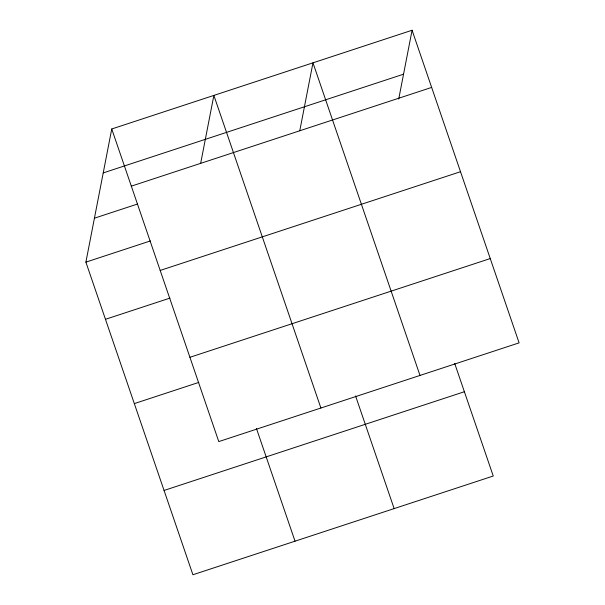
<?xml version="1.0" encoding="UTF-8"?>
<svg xmlns="http://www.w3.org/2000/svg" width="605" height="605" viewBox="0 0 605 605"><rect width="100%" height="100%" fill="white"/><g stroke="black" fill="none" stroke-linecap="round" stroke-linejoin="round"><path stroke-width="0.91" d="M454.673 363.371L493.249 476.022L192.919 574.75L85.895 262.139L111.751 128.978L412.081 30.25L519.105 342.861L218.783 441.589L111.751 128.978M200.671 163.32L213.868 95.408L320.9 408.02M299.777 130.74L312.974 62.829L419.999 375.44M398.718 99.054L412.081 30.25M103.221 172.917L403.543 74.196M131.33 186.143L431.652 87.415M94.425 218.193L137.418 204.059M85.895 262.139L150.38 240.934M160.189 270.435L460.511 171.714M105.467 319.304L169.952 298.106M189.925 357.29L490.247 258.569M134.325 403.603L198.818 382.398M164.061 490.451L464.383 391.73M355.566 395.95L394.142 508.601M256.459 428.529L295.036 541.18"/></g></svg>
